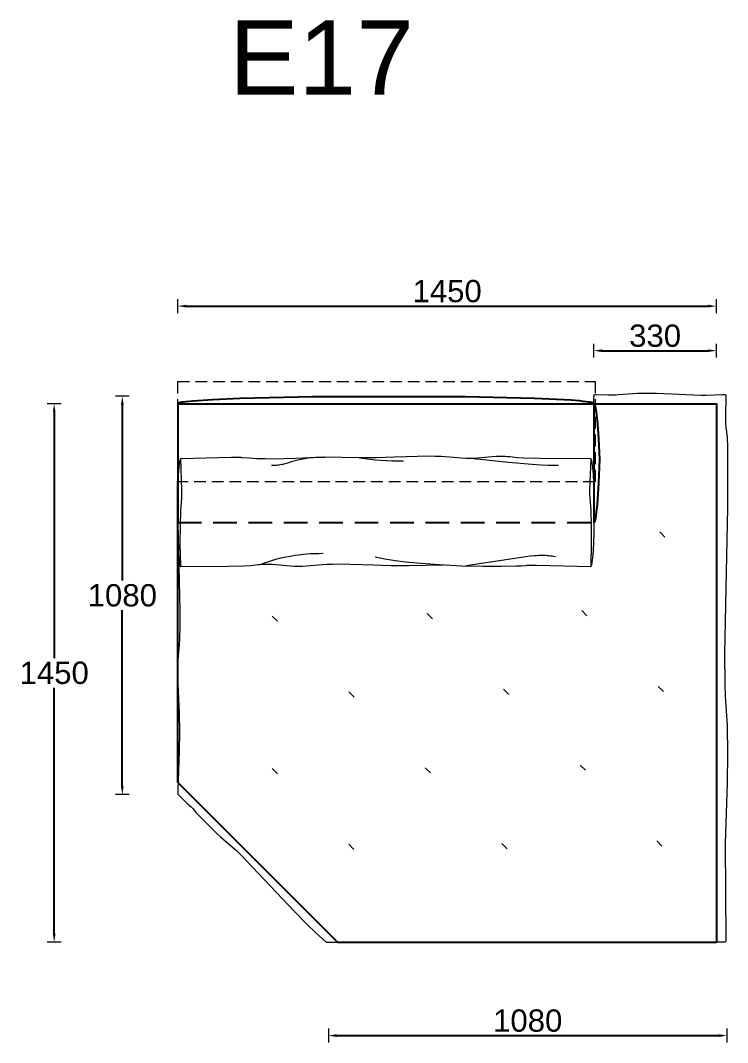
# Model space of a CAD drawing. Header units: millimetres. Extents: x 6668 to 47386, y -6732 to 35544.
# Drawn here: x 23767 to 25670, y -4467 to -1714 of the extents above; entities that cross this region are included whole.
import ezdxf

# ---------------------------------------------------------------- set-up
doc = ezdxf.new("R2010")
doc.units = ezdxf.units.MM
doc.linetypes.add('NASCOSTA', pattern=[9.525, 6.35, -3.175])
doc.layers.add('_ARREDO', color=7, linetype='Continuous')
doc.layers.add('TESTO', color=1, linetype='Continuous')
for name, color, linetype, lineweight in [('_CUSCINO SEDUTA', 8, 'Continuous', 9), ('_QUOTE', 1, 'Continuous', 9), ('_RULLO', 8, 'Continuous', 9)]:
    doc.layers.add(name, color=color, linetype=linetype, lineweight=lineweight)
doc.styles.add('Arial', font='arial.ttf')
doc.styles.get("Standard").update_dxf_attribs({"font": 'arial.ttf'})
doc.dimstyles.new('1_1', dxfattribs={"dimscale": 15, "dimtxt": 4, "dimasz": 1.5, "dimexe": 1.25, "dimexo": 2, "dimtad": 1, "dimtih": 1, "dimtoh": 1, "dimdec": 0, "dimtxsty": 'Standard', "dimcen": 2.5, "dimclrd": 256, "dimclre": 256, "dimclrt": 256, "dimadec": 0, "dimazin": 0, "dimtfac": 1, "dimtdec": 0, "dimtmove": 0, "dimatfit": 3, "dimfxl": 1.25, "dimfxlon": 1, "dimlwe": 0, "dimarcsym": 0})

# ---------------------------------------------------------------- blocks, each defined once
blk = doc.blocks.new('*D10')
at = {"layer": '_QUOTE', "lineweight": 0, "transparency": 16777216}
for p, q in [((24190.5, -2502.5), (24190.5, -2465)), ((25640, -2502.5), (25640, -2465))]:
    blk.add_line(p, q, dxfattribs=at)
at = {"layer": '_QUOTE', "lineweight": -2, "transparency": 16777216}
blk.add_line((24213, -2483.7), (25617.5, -2483.7), dxfattribs=at)
at = {"layer": '_QUOTE', "transparency": 16777216}
for points in [[(24213, -2480), (24213, -2487.5), (24190.5, -2483.7)], [(25617.5, -2480), (25617.5, -2487.5), (25640, -2483.7)]]:
    blk.add_solid(points, dxfattribs=at)
at = {"layer": 'Defpoints', "color": 0, "transparency": 16777216}
for p in [(25640, -2483.7), (25640, -2746.6), (24190.5, -3423.1)]:
    blk.add_point(p, dxfattribs=at)
at = {"layer": '_QUOTE', "transparency": 16777216, "insert": (24915.3, -2443.7), "char_height": 60, "attachment_point": 5}
blk.add_mtext('1450', dxfattribs=at)
blk = doc.blocks.new('*D11')
at = {"layer": '_QUOTE', "lineweight": 0, "transparency": 16777216}
for p, q in [((23876.4, -2746.8), (23838.9, -2746.8)), ((23876.4, -4196.4), (23838.9, -4196.4))]:
    blk.add_line(p, q, dxfattribs=at)
at = {"layer": '_QUOTE', "lineweight": -2, "transparency": 16777216}
for p, q in [((23857.6, -2769.3), (23857.6, -3431.6)), ((23857.6, -4173.9), (23857.6, -3511.6))]:
    blk.add_line(p, q, dxfattribs=at)
at = {"layer": '_QUOTE', "transparency": 16777216}
for points in [[(23853.9, -2769.3), (23861.4, -2769.3), (23857.6, -2746.8)], [(23853.9, -4173.9), (23861.4, -4173.9), (23857.6, -4196.4)]]:
    blk.add_solid(points, dxfattribs=at)
at = {"layer": 'Defpoints', "color": 0, "transparency": 16777216}
for p in [(23857.6, -2746.8), (24120.5, -2746.8), (24797, -4196.4)]:
    blk.add_point(p, dxfattribs=at)
at = {"layer": '_QUOTE', "transparency": 16777216, "insert": (23857.6, -3471.6), "char_height": 60, "attachment_point": 5}
blk.add_mtext('1450', dxfattribs=at)
blk = doc.blocks.new('*D12')
at = {"layer": '_QUOTE', "lineweight": 0, "transparency": 16777216}
for p, q in [((24059.7, -2726.6), (24022.2, -2726.6)), ((24059.7, -3799.1), (24022.2, -3799.1))]:
    blk.add_line(p, q, dxfattribs=at)
at = {"layer": '_QUOTE', "lineweight": -2, "transparency": 16777216}
for p, q in [((24041, -2749.1), (24041, -3222.9)), ((24041, -3776.6), (24041, -3302.9))]:
    blk.add_line(p, q, dxfattribs=at)
at = {"layer": '_QUOTE', "transparency": 16777216}
for points in [[(24037.2, -2749.1), (24044.7, -2749.1), (24041, -2726.6)], [(24037.2, -3776.6), (24044.7, -3776.6), (24041, -3799.1)]]:
    blk.add_solid(points, dxfattribs=at)
at = {"layer": 'Defpoints', "color": 0, "transparency": 16777216}
for p in [(24925.2, -2726.6), (24041, -3799.1), (24326.9, -3799.1)]:
    blk.add_point(p, dxfattribs=at)
at = {"layer": '_QUOTE', "transparency": 16777216, "insert": (24041, -3262.9), "char_height": 60, "attachment_point": 5}
blk.add_mtext('1080', dxfattribs=at)
blk = doc.blocks.new('*D13')
at = {"layer": '_QUOTE', "lineweight": 0, "transparency": 16777216}
for p, q in [((24595.9, -4429.4), (24595.9, -4466.9)), ((25668.4, -4429.4), (25668.4, -4466.9))]:
    blk.add_line(p, q, dxfattribs=at)
at = {"layer": '_QUOTE', "lineweight": -2, "transparency": 16777216}
blk.add_line((24618.4, -4448.1), (25645.9, -4448.1), dxfattribs=at)
at = {"layer": '_QUOTE', "transparency": 16777216}
for points in [[(24618.4, -4444.4), (24618.4, -4451.9), (24595.9, -4448.1)], [(25645.9, -4444.4), (25645.9, -4451.9), (25668.4, -4448.1)]]:
    blk.add_solid(points, dxfattribs=at)
at = {"layer": 'Defpoints', "color": 0, "transparency": 16777216}
for p in [(24595.9, -3563.9), (25668.4, -4162.2), (25668.4, -4448.1)]:
    blk.add_point(p, dxfattribs=at)
at = {"layer": '_QUOTE', "transparency": 16777216, "insert": (25132.2, -4408.1), "char_height": 60, "attachment_point": 5}
blk.add_mtext('1080', dxfattribs=at)
blk = doc.blocks.new('*D14')
at = {"layer": '_QUOTE', "lineweight": 0, "transparency": 16777216}
for p, q in [((25310.2, -2622.5), (25310.2, -2585)), ((25640, -2622.5), (25640, -2585))]:
    blk.add_line(p, q, dxfattribs=at)
at = {"layer": '_QUOTE', "lineweight": -2, "transparency": 16777216}
blk.add_line((25332.7, -2603.8), (25617.5, -2603.8), dxfattribs=at)
at = {"layer": '_QUOTE', "transparency": 16777216}
for points in [[(25332.7, -2600), (25332.7, -2607.5), (25310.2, -2603.8)], [(25617.5, -2600), (25617.5, -2607.5), (25640, -2603.8)]]:
    blk.add_solid(points, dxfattribs=at)
at = {"layer": 'Defpoints', "color": 0, "transparency": 16777216}
for p in [(25640, -2603.8), (25310.2, -2746.6), (25640, -2746.6)]:
    blk.add_point(p, dxfattribs=at)
at = {"layer": '_QUOTE', "transparency": 16777216, "insert": (25475.1, -2563.8), "char_height": 60, "attachment_point": 5}
blk.add_mtext('330', dxfattribs=at)

msp = doc.modelspace()

# ---------------------------------------------------------------- linework, layer by layer
at = {"layer": '_ARREDO'}
for points in [[(25310.4, -2746.6), (25310.4, -2746.6), (25310.4, -2746.5), (25310.4, -2746.4), (25310.3, -2746.3), (25310.3, -2746.2), (25310.2, -2746.1), (25310.1, -2746), (25310, -2745.9), (25309.8, -2745.7), (25309.7, -2745.6), (25309.5, -2745.5), (25309.4, -2745.4), (25309.2, -2745.3), (25308.9, -2745.2), (25308.7, -2745.1), (25308.5, -2744.9), (25308.2, -2744.8), (25307.9, -2744.7), (25307.6, -2744.6), (25306.9, -2744.4), (25306.2, -2744.1), (25305.3, -2743.9), (25304.4, -2743.7), (25303.5, -2743.4), (25301.3, -2743), (25298.8, -2742.5), (25295.9, -2742), (25289.3, -2741.1), (25281.3, -2740.2), (25272, -2739.2), (25249.3, -2737.4), (25150.3, -2732.5), (24965.1, -2728), (24552.8, -2728.1), (24358.2, -2732.6), (24283.7, -2735.8), (24230.5, -2739.4), (24212.3, -2741.3), (24205.4, -2742.2), (24202.4, -2742.7), (24199.8, -2743.2), (24197.5, -2743.6), (24196.4, -2743.9), (24195.5, -2744.1), (24194.6, -2744.3), (24193.8, -2744.6), (24193.1, -2744.8), (24192.8, -2744.9), (24192.5, -2745), (24192.2, -2745.1), (24192, -2745.2), (24191.7, -2745.4), (24191.5, -2745.5), (24191.3, -2745.6), (24191.1, -2745.7), (24190.9, -2745.8), (24190.8, -2745.9), (24190.6, -2746), (24190.5, -2746.1), (24190.4, -2746.3), (24190.3, -2746.4), (24190.3, -2746.5), (24190.2, -2746.6), (24190.2, -2746.7), (24190.2, -2746.8)], [(24190.2, -2746.6), (24190.2, -3066.6)], [(24190.2, -2746.6), (25310.2, -2746.6)], [(25310.2, -2746.1), (25310.2, -3066.6)], [(25310.4, -2746.6), (25310.4, -2746.6), (25310.4, -2746.6), (25310.5, -2746.6), (25310.6, -2746.7), (25310.6, -2746.7), (25310.7, -2746.7), (25310.7, -2746.7), (25310.8, -2746.7), (25310.8, -2746.8), (25310.9, -2746.8), (25311, -2746.9), (25311, -2746.9), (25311.1, -2747), (25311.1, -2747), (25311.2, -2747.1), (25311.3, -2747.2), (25311.3, -2747.2), (25311.4, -2747.3), (25311.4, -2747.4), (25311.5, -2747.5), (25311.6, -2747.6), (25311.6, -2747.7), (25311.7, -2747.8), (25311.7, -2747.9), (25311.8, -2748), (25311.9, -2748.3), (25312, -2748.5), (25312.2, -2748.8), (25312.3, -2749.1), (25312.4, -2749.5), (25312.6, -2749.8), (25312.8, -2750.6), (25313.1, -2751.5), (25313.3, -2752.4), (25313.9, -2754.6), (25314.4, -2757.2), (25315, -2760.1), (25315.5, -2763.4), (25316.7, -2771.1), (25318.9, -2790.6), (25321, -2814.6), (25322.8, -2841.4), (25325.4, -2896.7)], [(25310.4, -2746.6), (25640.2, -2746.6), (25640.2, -4196.6)], [(25325.4, -2896.7), (25322.8, -2959.3), (25321, -2989.7), (25318.9, -3016.9), (25316.7, -3039), (25315.5, -3047.7), (25314.4, -3054.7), (25313.9, -3057.6), (25313.3, -3060.1), (25313.1, -3061.2), (25312.8, -3062.2), (25312.5, -3063.1), (25312.3, -3063.8), (25312.2, -3064.2), (25312, -3064.5), (25311.9, -3064.8), (25311.8, -3065.1), (25311.7, -3065.4), (25311.6, -3065.5), (25311.5, -3065.6), (25311.5, -3065.7), (25311.4, -3065.8), (25311.4, -3065.9), (25311.3, -3066), (25311.3, -3066.1), (25311.2, -3066.2), (25311.1, -3066.2), (25311.1, -3066.3), (25311, -3066.4), (25311, -3066.4), (25310.9, -3066.5), (25310.8, -3066.5), (25310.8, -3066.5), (25310.7, -3066.6), (25310.7, -3066.6), (25310.6, -3066.6), (25310.6, -3066.7), (25310.5, -3066.7), (25310.4, -3066.7), (25310.4, -3066.7), (25310.4, -3066.7), (25310.4, -3066.7), (25310.4, -3066.7), (25310.3, -3066.7), (25310.3, -3066.7), (25310.3, -3066.7), (25310.3, -3066.7), (25310.3, -3066.7), (25310.3, -3066.7), (25310.3, -3066.7), (25310.2, -3066.7), (25310.2, -3066.7), (25310.2, -3066.6), (25310.2, -3066.6), (25310.2, -3066.6), (25310.2, -3066.6)], [(24190.2, -3766.6), (24190.2, -2955.1)], [(24190.2, -3766.6), (24620.5, -4196.6)], [(24620.5, -4196.6), (25640.2, -4196.6)]]:
    msp.add_lwpolyline(points, dxfattribs=at)
at = {"layer": '_ARREDO', "linetype": 'NASCOSTA', "ltscale": 10}
msp.add_lwpolyline([(24190.2, -3066.6), (25310.2, -3066.6)], dxfattribs=at)
at = {"layer": '_CUSCINO SEDUTA', "lineweight": 9}
for points in [[(25310.2, -2746.6), (25310.3, -2732.3), (25310.4, -2729.9), (25310.5, -2727.8), (25310.6, -2726.8), (25310.7, -2725.9), (25310.8, -2725), (25310.9, -2724.7), (25310.9, -2724.3), (25311, -2723.9), (25311.1, -2723.6), (25311.1, -2723.3), (25311.2, -2723.2), (25311.2, -2723), (25311.3, -2722.9), (25311.3, -2722.8), (25311.3, -2722.7), (25311.4, -2722.6), (25311.4, -2722.6), (25311.4, -2722.5), (25311.4, -2722.5), (25311.5, -2722.4), (25311.5, -2722.4), (25311.5, -2722.3), (25311.5, -2722.3), (25311.6, -2722.2), (25311.6, -2722.2), (25311.6, -2722.2), (25311.7, -2722.1), (25311.7, -2722.1), (25311.7, -2722.1), (25311.7, -2722), (25311.8, -2722), (25311.8, -2722), (25311.8, -2721.9), (25311.9, -2721.9), (25311.9, -2721.9), (25312, -2721.8), (25312, -2721.8), (25312, -2721.8), (25312.1, -2721.8), (25312.1, -2721.7), (25312.2, -2721.7), (25312.2, -2721.7), (25312.2, -2721.7), (25312.3, -2721.7), (25312.3, -2721.6), (25312.4, -2721.6), (25312.4, -2721.6), (25312.5, -2721.6), (25312.5, -2721.6), (25312.6, -2721.6), (25312.7, -2721.6), (25312.8, -2721.5), (25312.9, -2721.5), (25313, -2721.5), (25313.2, -2721.5), (25313.3, -2721.5), (25313.6, -2721.4), (25314, -2721.4), (25314.4, -2721.4), (25316.3, -2721.4), (25349.9, -2722.7), (25362.4, -2722.7), (25369.2, -2722.5), (25376.3, -2722.2), (25428, -2718.6), (25439.2, -2718.2), (25451.4, -2718.1), (25478.8, -2718.5), (25599.1, -2723.3), (25611.6, -2723.3), (25655.9, -2721.4), (25657.7, -2721.4), (25659.3, -2721.5), (25660, -2721.5), (25660.6, -2721.5), (25661.2, -2721.6), (25661.8, -2721.7), (25662, -2721.7), (25662.3, -2721.8), (25662.5, -2721.8), (25662.7, -2721.8), (25662.9, -2721.9), (25663.1, -2721.9), (25663.3, -2722), (25663.4, -2722.1), (25663.5, -2722.1), (25663.6, -2722.1), (25663.7, -2722.1), (25663.7, -2722.2), (25663.8, -2722.2), (25663.9, -2722.2), (25663.9, -2722.3), (25664, -2722.3), (25664.1, -2722.3), (25664.1, -2722.4), (25664.2, -2722.4), (25664.2, -2722.4), (25664.3, -2722.5), (25664.3, -2722.5), (25664.4, -2722.5), (25664.4, -2722.6), (25664.5, -2722.6), (25664.5, -2722.7), (25664.5, -2722.7), (25664.6, -2722.7), (25664.6, -2722.8), (25664.6, -2722.8), (25664.7, -2722.9), (25664.7, -2722.9), (25664.7, -2723), (25664.8, -2723), (25664.8, -2723), (25664.8, -2723.1), (25664.8, -2723.1), (25664.9, -2723.2), (25664.9, -2723.2), (25664.9, -2723.3), (25664.9, -2723.3), (25664.9, -2723.4), (25665, -2723.4), (25665, -2723.5), (25665, -2723.5), (25665, -2723.6), (25665, -2723.6), (25665, -2723.7), (25665, -2723.7), (25665, -2723.8), (25665.1, -2723.9), (25665.1, -2724), (25665.1, -2724.1), (25665.1, -2724.2), (25665.1, -2724.3), (25665.1, -2724.5), (25664.4, -2784), (25664.4, -2791.6), (25664.7, -2799.3), (25665, -2803.1), (25665.3, -2806.9), (25665.7, -2810.6), (25667.3, -2822.3), (25668.3, -2831.7), (25668.8, -2837.2), (25669.2, -2843.3), (25669.8, -2857.7), (25670.1, -2873.3), (25670.1, -3026.1), (25661.5, -3418.9), (25662.6, -3502.7), (25664, -3533.7), (25668.7, -3613.5), (25669.9, -3690.1), (25669, -3767.8), (25663.4, -3930.8), (25665.2, -4190.1), (25665.2, -4191.2), (25665.1, -4192.1), (25665.1, -4192.6), (25665, -4193), (25665, -4193.5), (25664.9, -4193.7), (25664.9, -4193.9), (25664.9, -4194.1), (25664.8, -4194.2), (25664.8, -4194.4), (25664.7, -4194.6), (25664.7, -4194.8), (25664.6, -4194.8), (25664.6, -4194.9), (25664.6, -4195), (25664.6, -4195.1), (25664.5, -4195.1), (25664.5, -4195.2), (25664.5, -4195.3), (25664.4, -4195.3), (25664.4, -4195.4), (25664.3, -4195.4), (25664.3, -4195.5), (25664.3, -4195.6), (25664.2, -4195.6), (25664.2, -4195.7), (25664.1, -4195.7), (25664.1, -4195.8), (25664, -4195.8), (25664, -4195.9), (25663.9, -4195.9), (25663.9, -4195.9), (25663.8, -4196), (25663.8, -4196), (25663.7, -4196.1), (25663.7, -4196.1), (25663.6, -4196.1), (25663.5, -4196.2), (25663.5, -4196.2), (25663.4, -4196.2), (25663.3, -4196.3), (25663.3, -4196.3), (25663.2, -4196.3), (25663.1, -4196.3), (25663.1, -4196.4), (25663, -4196.4), (25662.9, -4196.4), (25662.8, -4196.4), (25662.6, -4196.5), (25662.5, -4196.5), (25662.3, -4196.5), (25662.1, -4196.5), (25661.8, -4196.6), (25661.4, -4196.6), (25660.9, -4196.6), (25640.2, -4196.6)], [(24190.2, -3066.6), (24195.6, -3304.6), (24195.7, -3345.9), (24195, -3381), (24194.3, -3395.1), (24190.8, -3436.6), (24190.1, -3446.3), (24189.7, -3457), (24189.7, -3469.2), (24190.6, -3499.6), (24194.1, -3581.2), (24194.9, -3630.1), (24194.2, -3681.9), (24190.4, -3787), (24190.2, -3797.7)], [(24190.2, -3797.7), (24217.3, -3824.5), (24218.9, -3826.1), (24220.3, -3827.3), (24226.5, -3832.3), (24227.6, -3833.3), (24228.1, -3833.9), (24228.7, -3834.4), (24229.2, -3834.9), (24229.7, -3835.5), (24230.3, -3836.1), (24230.8, -3836.8), (24237.2, -3845.1), (24239, -3847.2), (24241.1, -3849.6), (24243.4, -3852.1), (24267.2, -3876), (24295.3, -3903.7), (24305.6, -3913.1), (24337.8, -3940.3), (24343.2, -3945.1), (24348.6, -3950.1), (24354.1, -3955.3), (24359.5, -3960.7), (24504.8, -4114), (24538.8, -4148.9), (24560.8, -4170.1), (24589.7, -4196.6)], [(24589.7, -4196.6), (24612.7, -4196.5), (24618.4, -4196.4), (24619.2, -4196.4), (24619.5, -4196.4), (24619.7, -4196.3), (24619.8, -4196.3), (24619.9, -4196.3), (24620, -4196.3), (24620, -4196.3), (24620, -4196.3), (24620.1, -4196.3), (24620.1, -4196.3), (24620.1, -4196.3), (24620.1, -4196.3), (24620.1, -4196.3), (24620.1, -4196.3), (24620.1, -4196.3), (24620.1, -4196.3), (24620.1, -4196.3), (24620.1, -4196.3), (24620.1, -4196.3), (24620.1, -4196.3), (24620.1, -4196.3), (24620.1, -4196.3), (24620.1, -4196.3), (24620.1, -4196.2), (24620.1, -4196.2)]]:
    msp.add_lwpolyline(points, dxfattribs=at)
at = {"layer": '_RULLO', "linetype": 'NASCOSTA', "ltscale": 5}
msp.add_lwpolyline([(25313.6, -2686.8), (25313.6, -2956.8), (24190.2, -2956.8), (24190.2, -2686.8)], close=True, dxfattribs=at)
at = {"layer": '_RULLO', "lineweight": 9}
for points in [[(24899.1, -2889), (24883.4, -2888.4), (24867.6, -2888.1), (24835.9, -2888.5), (24772.4, -2890.8)], [(24987, -2893.8), (24981.6, -2894), (24976.1, -2894), (24965.2, -2893.7), (24954.2, -2893.2), (24943.2, -2892.4), (24899.1, -2889)], [(25065.7, -2888.5), (25060.8, -2888.4), (25055.8, -2888.5), (25050.9, -2888.7), (25046, -2888.9), (25036.1, -2889.6), (25026.3, -2890.6), (25006.7, -2892.5), (24996.9, -2893.3), (24987, -2893.8)], [(25090.8, -2890.7), (25084.3, -2889.9), (25078, -2889.3), (25071.8, -2888.8), (25065.7, -2888.5)], [(24198.4, -2894.6), (24198.3, -2894.6), (24198.2, -2894.6), (24198.2, -2894.6), (24198.1, -2894.7), (24198.1, -2894.7), (24198, -2894.7), (24198, -2894.7), (24197.9, -2894.8), (24197.8, -2894.8), (24197.8, -2894.8), (24197.7, -2894.9), (24197.7, -2894.9), (24197.6, -2895), (24197.6, -2895.1), (24197.5, -2895.1), (24197.5, -2895.2), (24197.4, -2895.3), (24197.3, -2895.4), (24197.3, -2895.5), (24197.2, -2895.5), (24197.2, -2895.6), (24197.1, -2895.7), (24197, -2895.8), (24197, -2896), (24196.9, -2896.2), (24196.8, -2896.5), (24196.6, -2896.7), (24196.5, -2897), (24196.4, -2897.4), (24196.3, -2897.7), (24196.1, -2898.5), (24195.8, -2899.3), (24195.6, -2900.2), (24195.4, -2901.2), (24195.1, -2902.3), (24194.7, -2904.8), (24194.2, -2907.6), (24193.7, -2910.8), (24192.9, -2918.3), (24192, -2927.1), (24191.3, -2937.1), (24190, -2960.3), (24189, -2986.3), (24188.3, -3039.7), (24189, -3093.1), (24190, -3119.1), (24191.3, -3142.3), (24192, -3152.4), (24192.9, -3161.2), (24193.7, -3168.6), (24194.2, -3171.8), (24194.7, -3174.6), (24195.1, -3177.1), (24195.4, -3178.2), (24195.6, -3179.2), (24195.8, -3180.2), (24196.1, -3181), (24196.3, -3181.7), (24196.4, -3182.1), (24196.5, -3182.4), (24196.6, -3182.7), (24196.8, -3183), (24196.9, -3183.3), (24197, -3183.5), (24197, -3183.6), (24197.1, -3183.7), (24197.2, -3183.8), (24197.2, -3183.9), (24197.3, -3184), (24197.3, -3184.1), (24197.4, -3184.2), (24197.5, -3184.2), (24197.5, -3184.3), (24197.6, -3184.4), (24197.6, -3184.5), (24197.7, -3184.5), (24197.7, -3184.6), (24197.8, -3184.6), (24197.8, -3184.7), (24197.9, -3184.7), (24198, -3184.7), (24198, -3184.8), (24198.1, -3184.8), (24198.1, -3184.8), (24198.2, -3184.8), (24198.2, -3184.8), (24198.3, -3184.8), (24198.4, -3184.8)], [(24363.6, -2892), (24360.8, -2891.8), (24358.8, -2891.7), (24356.2, -2891.6), (24335.3, -2891.6), (24198.3, -2894.6)], [(24201, -2999.9), (24201.2, -2997.2), (24201.3, -2995.5), (24201.4, -2993.5), (24201.4, -2987.7), (24201.3, -2979.1), (24198.4, -2894.6)], [(24585.7, -2890.4), (24508.2, -2894.4), (24476.9, -2895.3), (24449.5, -2895.6), (24425.2, -2895.3), (24403.4, -2894.6), (24383.1, -2893.4), (24363.6, -2892)], [(24442.3, -2912.5), (24447, -2912.4), (24451.4, -2912.2), (24455.6, -2911.9), (24459.6, -2911.5), (24463.3, -2911), (24466.9, -2910.4), (24470.4, -2909.8), (24473.7, -2909), (24476.9, -2908.2), (24480.1, -2907.3), (24486.3, -2905.5), (24499.1, -2901.4), (24506.1, -2899.4), (24509.8, -2898.3), (24513.7, -2897.4), (24517.9, -2896.4), (24522.3, -2895.5), (24527, -2894.6), (24531.9, -2893.8), (24537.2, -2893.1), (24542.9, -2892.4), (24548.9, -2891.8), (24555.4, -2891.3), (24562.2, -2890.9), (24569.6, -2890.6), (24585.7, -2890.4)], [(24772.4, -2890.8), (24725.7, -2891.9), (24678.9, -2892.1), (24585.7, -2890.4)], [(24679.1, -2892.1), (24693, -2894.1), (24707.1, -2895.9), (24721.5, -2897.3), (24736.2, -2898.5), (24751.1, -2899.4), (24766.3, -2900.1), (24797.5, -2900.6)], [(24987, -2893.8), (25080.4, -2904.4), (25144.6, -2909.8), (25168.1, -2911.1), (25187, -2911.8), (25214.7, -2912)], [(25301.9, -2894.9), (25166.9, -2894.4), (25121.5, -2892.9), (25104.3, -2891.9), (25097.1, -2891.3), (25090.8, -2890.7)], [(25301.9, -2894.9), (25298.9, -2979.3), (25298.8, -2988), (25298.9, -2993.7), (25299, -2995.7), (25299.1, -2997.4), (25299.3, -3000.2)], [(25301.9, -3185.1), (25302, -3185.1), (25302, -3185.1), (25302.1, -3185), (25302.1, -3185), (25302.2, -3185), (25302.3, -3185), (25302.3, -3185), (25302.4, -3184.9), (25302.4, -3184.9), (25302.5, -3184.8), (25302.5, -3184.8), (25302.6, -3184.7), (25302.7, -3184.7), (25302.7, -3184.6), (25302.8, -3184.6), (25302.8, -3184.5), (25302.9, -3184.4), (25302.9, -3184.3), (25303, -3184.2), (25303.1, -3184.1), (25303.1, -3184), (25303.2, -3183.9), (25303.2, -3183.8), (25303.3, -3183.7), (25303.4, -3183.5), (25303.5, -3183.2), (25303.6, -3182.9), (25303.8, -3182.6), (25303.9, -3182.3), (25304, -3182), (25304.2, -3181.2), (25304.5, -3180.4), (25304.7, -3179.5), (25304.9, -3178.5), (25305.2, -3177.4), (25305.6, -3174.9), (25306.1, -3172), (25306.5, -3168.9), (25307.4, -3161.4), (25308.2, -3152.6), (25309, -3142.6), (25310.3, -3119.4), (25311.2, -3093.4), (25312, -3040), (25311.2, -2986.5), (25310.3, -2960.6), (25309, -2937.4), (25308.2, -2927.3), (25307.4, -2918.5), (25306.5, -2911.1), (25306.1, -2907.9), (25305.6, -2905), (25305.2, -2902.6), (25304.9, -2901.5), (25304.7, -2900.5), (25304.5, -2899.5), (25304.2, -2898.7), (25304, -2897.9), (25303.9, -2897.6), (25303.8, -2897.3), (25303.6, -2897), (25303.5, -2896.7), (25303.4, -2896.4), (25303.3, -2896.2), (25303.2, -2896.1), (25303.2, -2896), (25303.1, -2895.9), (25303.1, -2895.8), (25303, -2895.7), (25302.9, -2895.6), (25302.9, -2895.5), (25302.8, -2895.4), (25302.8, -2895.4), (25302.7, -2895.3), (25302.7, -2895.2), (25302.6, -2895.2), (25302.5, -2895.1), (25302.5, -2895.1), (25302.4, -2895), (25302.4, -2895), (25302.3, -2895), (25302.3, -2894.9), (25302.2, -2894.9), (25302.1, -2894.9), (25302.1, -2894.9), (25302, -2894.9), (25302, -2894.9), (25301.9, -2894.9)], [(24198.4, -3184.8), (24197, -3123.1), (24197.2, -3074.7), (24198.6, -3035.1), (24201, -2999.9)], [(25299.3, -3000.2), (25301.7, -3035.3), (25303.1, -3074.9), (25303.3, -3123.4), (25301.9, -3185.1)], [(25501.6, -3105.7), (25487.4, -3091.7)], [(24412, -3179.3), (24426.5, -3174), (24440.7, -3169.4), (24454.5, -3165.4), (24467.9, -3162), (24480.9, -3159.1), (24493.4, -3156.7), (24505.3, -3154.7), (24516.7, -3153.2), (24527.4, -3151.9), (24537.5, -3151), (24546.8, -3150.3), (24555.4, -3149.9), (24570.3, -3149.5), (24581.6, -3149.4)], [(24721.9, -3159.3), (24734.6, -3161.9), (24747.8, -3164.2), (24775.4, -3168.5), (24804.2, -3172.1), (24834, -3175.2), (24894.8, -3179.9), (24954.8, -3182.7), (25011, -3184.1), (25060.3, -3184.2), (25099.9, -3183.4), (25115, -3182.7), (25126.6, -3182)], [(25207.4, -3158.9), (25202.7, -3158), (25198.1, -3157.3), (25193.6, -3156.7), (25189, -3156.2), (25184.5, -3155.8), (25179.9, -3155.6), (25175.3, -3155.4), (25170.6, -3155.3), (25165.7, -3155.4), (25160.8, -3155.5), (25155.7, -3155.8), (25150.3, -3156.1), (25139.1, -3157.1), (25126.8, -3158.6), (24966.5, -3183.2)], [(24198.3, -3184.8), (24325.8, -3184.3), (24369.4, -3182.9), (24386.1, -3181.9), (24393.2, -3181.3), (24399.5, -3180.7)], [(24399.5, -3180.7), (24405.9, -3179.9), (24412.2, -3179.3), (24418.4, -3178.8), (24424.5, -3178.5)], [(24424.5, -3178.5), (24429.5, -3178.4), (24434.4, -3178.5), (24439.3, -3178.6), (24444.3, -3178.9), (24454.1, -3179.6), (24463.9, -3180.5), (24483.6, -3182.5), (24493.4, -3183.3), (24503.2, -3183.8)], [(24503.2, -3183.8), (24508.7, -3184), (24514.2, -3184), (24525.1, -3183.7), (24536.1, -3183.2), (24547, -3182.4), (24591.1, -3179)], [(24591.1, -3179), (24606.9, -3178.4), (24622.7, -3178.1), (24654.4, -3178.5), (24717.8, -3180.8)], [(24717.8, -3180.8), (24764.6, -3181.9), (24811.3, -3182.1), (24904.5, -3180.4)], [(25126.6, -3182), (25129.5, -3181.7), (25131.5, -3181.7), (25134.2, -3181.6), (25156.2, -3181.6), (25301.9, -3184.6)], [(24444.4, -3318.4), (24458.6, -3332.5)], [(24861.3, -3311.5), (24875.6, -3325.5)], [(25291.6, -3317.7), (25277.4, -3303.6)], [(24650.4, -3522.5), (24664.6, -3536.6)], [(25081.5, -3529.7), (25067.3, -3515.6)], [(25497.6, -3521.8), (25483.4, -3507.8)], [(24444.3, -3728.8), (24458.5, -3742.9)], [(24870.6, -3740.8), (24856.4, -3726.7)], [(25287.5, -3733.8), (25273.3, -3719.7)], [(24664.5, -3947), (24650.3, -3932.9)], [(25076.6, -3944.9), (25062.4, -3930.8)], [(25493.5, -3937.9), (25479.3, -3923.8)]]:
    msp.add_lwpolyline(points, dxfattribs=at)

# ---------------------------------------------------------------- texts
at = {"layer": 'TESTO', "style": 'Arial'}
msp.add_text('E17', height=200, dxfattribs=at).set_placement((24328.9, -1914.5))

# ---------------------------------------------------------------- dimensions: what is measured, and where the dimension line sits
at = {"layer": '_QUOTE'}
dim = msp.add_linear_dim(base=(25640, -2483.7), p1=(24190.5, -3423.1), p2=(25640, -2746.6), text='1450', dimstyle='1_1', dxfattribs=at)
dim.commit()
dim.dimension.update_dxf_attribs({"geometry": '*D10', "text_midpoint": (24915.3, -2443.7)})
dim = msp.add_linear_dim(base=(25640, -2603.8), p1=(25310.2, -2746.6), p2=(25640, -2746.6), dimstyle='1_1', dxfattribs=at)
dim.commit()
dim.dimension.update_dxf_attribs({"geometry": '*D14', "text_midpoint": (25475.1, -2563.8)})
for base, p1, p2, angle, text, picture, middle in [((23857.6, -2746.8), (24797, -4196.4), (24120.5, -2746.8), 90, '1450', '*D11', (23857.6, -3471.6)), ((24041, -3799.1), (24925.2, -2726.6), (24326.9, -3799.1), 90, '1080', '*D12', (24041, -3262.9)), ((25668.4, -4448.1), (24595.9, -3563.9), (25668.4, -4162.2), 180, '1080', '*D13', (25132.2, -4408.1))]:
    dim = msp.add_linear_dim(base=base, p1=p1, p2=p2, angle=angle, text=text, dimstyle='1_1', dxfattribs=at)
    dim.commit()
    dim.dimension.update_dxf_attribs({"geometry": picture, "text_midpoint": middle})

doc.saveas('drawing.dxf')
